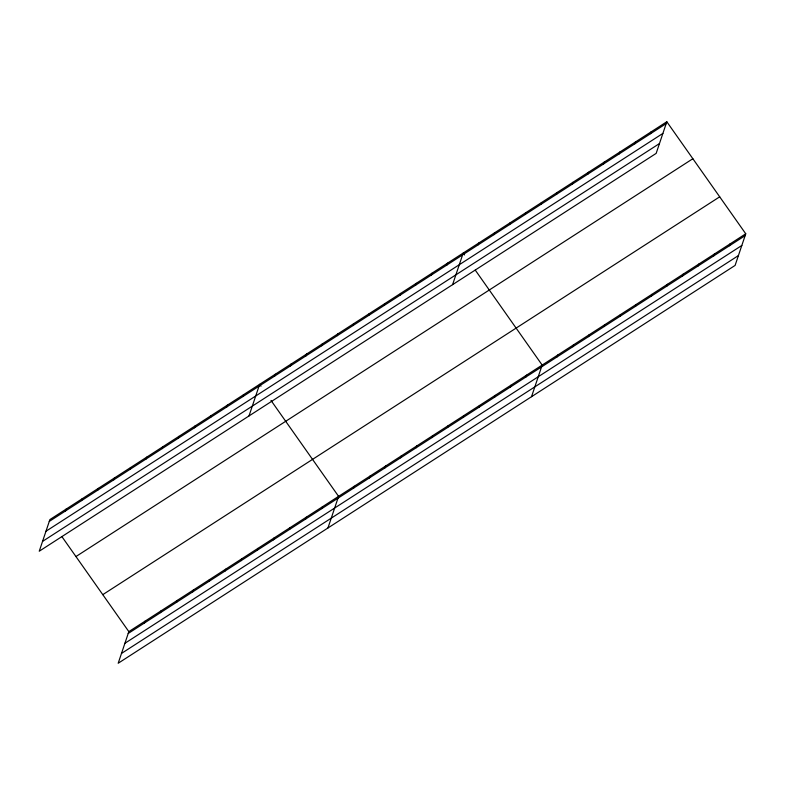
<?xml version="1.0" encoding="UTF-8"?>
<svg xmlns="http://www.w3.org/2000/svg" width="785" height="785" viewBox="0 0 785 785"><rect width="100%" height="100%" fill="white"/><g stroke="black" fill="none" stroke-linecap="round" stroke-linejoin="round"><path stroke-width="1.18" d="M65.41 511.025L66.028 509.18M81.542 500.614L82.16 498.769M97.674 490.213L98.302 488.368M113.805 479.812L114.433 477.967M129.947 469.401L130.565 467.556M146.079 458.999L146.697 457.155M162.21 448.598L162.838 446.753M178.352 438.187L178.97 436.342M194.484 427.786L195.102 425.941M745.75 233.793L128.838 631.621L118.192 663.246L735.103 265.418L745.75 233.793L666.808 121.753L49.897 519.582L39.25 551.207L656.162 153.379L666.808 121.753M210.615 417.385L211.243 415.54M144.352 623.064L144.97 621.22M226.757 406.973L227.375 405.129M160.483 612.653L161.111 610.808M242.889 396.572L243.507 394.727M176.625 602.252L177.243 600.407M249.002 415.942L259.639 384.316L260.983 386.22M192.757 591.851L193.375 590.006M274.681 376.064L275.299 374.219M208.888 581.44L209.517 579.595M290.342 365.967L290.96 364.122M225.03 571.038L225.648 569.194M306.003 355.87L306.621 354.025M241.162 560.637L241.78 558.783M321.664 345.773L322.282 343.928M257.294 550.226L257.912 548.381M337.324 335.676L337.942 333.831M273.425 539.825L274.053 537.98M352.985 325.579L353.603 323.724M289.567 529.424L290.185 527.569M368.646 315.472L369.264 313.627M305.699 519.013L306.317 517.168M384.307 305.375L384.925 303.53M321.83 508.611L322.458 506.767M399.957 295.278L400.585 293.433M327.944 527.981L338.59 496.355L271.002 400.438M415.618 285.181L416.246 283.336M353.633 488.103L354.251 486.258M431.279 275.084L431.907 273.239M369.284 478.006L369.912 476.161M446.94 264.987L447.568 263.132M384.944 467.909L385.572 466.064M452.582 284.661L463.219 253.035L464.563 254.939M400.605 457.812L401.233 455.967M478.261 244.783L478.879 242.938M416.266 447.715L416.894 445.87M493.922 234.686L494.54 232.841M431.927 437.608L432.545 435.763M509.583 224.588L510.201 222.744M447.587 427.511L448.206 425.666M525.243 214.491L525.862 212.647M463.248 417.414L463.866 415.569M540.904 204.394L541.522 202.54M478.909 407.317L479.527 405.472M556.565 194.287L557.183 192.443M494.57 397.22L495.188 395.375M572.226 184.19L572.844 182.346M510.23 387.123L510.849 385.268M587.886 174.093L588.505 172.249M525.891 377.016L526.509 375.171M603.547 163.996L604.165 162.152M531.523 396.7L542.17 365.074L475.249 270.099M619.198 153.899L619.826 152.054M557.213 356.822L557.831 354.977M634.859 143.802L635.487 141.948M572.864 346.725L573.492 344.88M650.52 133.695L651.148 131.851M588.524 336.628L589.152 334.783M604.185 326.531L604.813 324.676M619.846 316.424L620.474 314.579M635.507 306.327L636.135 304.482M651.167 296.23L651.785 294.385M666.828 286.132L667.446 284.288M682.489 276.035L683.107 274.191M698.15 265.938L698.768 264.084M713.81 255.832L714.428 253.987M729.471 245.734L730.089 243.89M49.269 521.426L666.18 123.598M45.962 531.259L662.874 133.43M42.557 541.385L659.469 143.557M75.949 556.555L692.861 158.727M102.786 594.647L719.698 196.819M128.22 633.466L745.132 235.637M124.913 643.298L741.825 245.469M121.508 653.414L738.41 255.586M61.917 536.646L128.838 631.621"/></g></svg>
